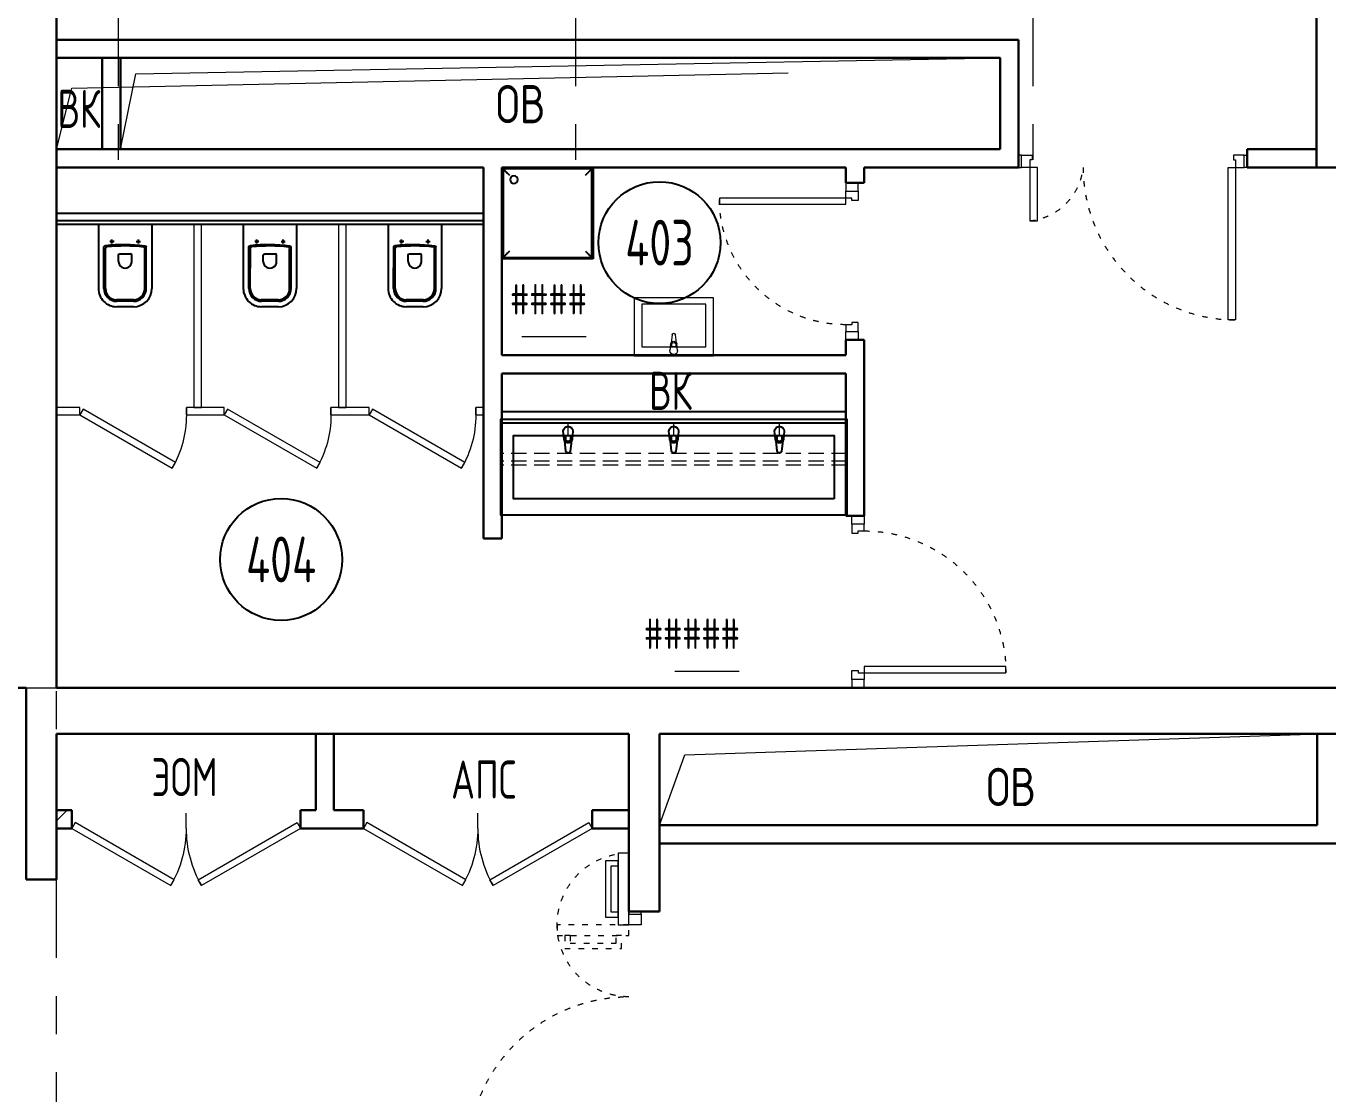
# Model space of a CAD drawing. Header units: millimetres. Extents: x -13407 to 8937287, y -2611 to 109271.
# Drawn here: x 16965 to 25505, y 17296 to 24302 of the extents above; entities that cross this region are included whole.
import ezdxf
from ezdxf import colors
from ezdxf.entities.mleader import LeaderData, LeaderLine
from ezdxf.enums import TextEntityAlignment as Align
from ezdxf.math import Vec2, Vec3

# ---------------------------------------------------------------- set-up
doc = ezdxf.new("R2010")
doc.units = ezdxf.units.MM
for name, pattern in [('ACAD_ISO03W100', [30, 12, -18]), ('ADSK_Штриховая_ш2 п1', [3, 2, -1]), ('CENTER', [2, 1.25, -0.25, 0.25, -0.25])]:
    doc.linetypes.add(name, pattern=pattern)
for name, color, linetype, lineweight in [('_TEXT', 189, 'Continuous', 30), ('АР_Двери', 5, 'Continuous', 18), ('АР_Маркер экспликации', 239, 'Continuous', 13), ('АР_Номер помещения', 1, 'Continuous', 25), ('АР_Оси', 193, 'Continuous', 9), ('АР_Отметки', 250, 'Continuous', 15), ('АР_Перегородки газоблок', 165, 'Continuous', 30), ('АР_Перегородки сантехнические', 216, 'Continuous', 9), ('АР_Перегородки_кирпич_Штрих', 244, 'Continuous', 5), ('АР_Помещения_площадь', 19, 'Continuous', 9), ('АР_Сущ Несущая стена', 202, 'Continuous', 30), ('АР_тонкая линия', 250, 'Continuous', 0), ('АР_Шкафы ЭОМ', 1, 'Continuous', 0), ('Эвакуация', 7, 'Continuous', 9)]:
    doc.layers.add(name, color=color, linetype=linetype, lineweight=lineweight)
doc.layers.add('АР_Отверстия', color=251, linetype='Continuous')
doc.layers.add('ТХ_сантехника', color=253, linetype='Continuous')
doc.styles.add('ICOCPEUR', font='isocpeur.ttf')
doc.styles.add('ISOCPEUR', font='isocpeur.ttf', dxfattribs={"width": 0.7})
doc.styles.get("Standard").update_dxf_attribs({"font": 'arial.ttf'})

# ---------------------------------------------------------------- blocks, each defined once
blk = doc.blocks.new('*U13')
for p, q in [((-700, 0), (-700, 50)), ((0, 0), (0, 50))]:
    blk.add_line(p, q)
blk.add_lwpolyline([(0, 0), (-606.2, -350), (-628.1, -312.1), (-21.9, 37.9)], close=True)
blk.add_arc((0, 0), 700, 180, 210)
blk = doc.blocks.new('Полуторная_на лестницу')
for points in [[(75, 80), (75, 1080), (124.9, 1080), (124.9, 80)], [(1375.1, 430), (1375.1, 80), (1425, 80), (1425, 430)]]:
    blk.add_lwpolyline(points, close=True)
for points in [[(0, 0), (0, 80), (20, 80), (20, 0), (0, 0)], [(20, 80), (20, 0), (90, 0), (90, 30), (75, 30), (75, 80), (20, 80)], [(1480, 80), (1480, 0), (1410, 0), (1410, 30), (1425, 30), (1425, 80), (1480, 80)], [(1500, 0), (1500, 80), (1480, 80), (1480, 0), (1500, 0)]]:
    blk.add_lwpolyline(points)
at = {"linetype": 'ACAD_ISO03W100', "ltscale": 3}
for centre, radius, start, end in [((75, 80), 1000, 0, 90), ((1465.4, 39.6), 392.5, 95.90754, 174.09246)]:
    blk.add_arc(centre, radius, start, end, dxfattribs=at)
blk = doc.blocks.new('*U34')
at = {"layer": 'АР_Номер помещения', "color": 7}
blk.add_circle((-21533.7, 852.7), 400, dxfattribs=at)
at = {"layer": 'АР_Помещения_площадь', "color": 7}
blk.add_line((-18529.6, 118.6), (-18952, 118.6), dxfattribs=at)
at = {"color": 7, "style": 'ISOCPEUR', "width": 0.7, "flags": 1}
blk.add_attdef('КАТЕГОРИЯ', (-499.2, -2092.2), '', height=250, dxfattribs=at)
at = {"layer": 'АР_Номер помещения', "color": 7, "style": 'ISOCPEUR', "width": 0.7}
blk.add_attdef('НОМЕР_ПОМЕЩЕНИЯ', text='', height=300, dxfattribs=at).set_placement((-21533.7, 852.7), align=Align.MIDDLE_CENTER)
at = {"layer": 'АР_Помещения_площадь', "color": 7, "lineweight": 30, "width": 0.7, "flags": 104}
blk.add_attdef('ИМЯ_ПОМЕЩЕНИЯ', text='', height=100, dxfattribs=at).set_placement((157.6, 1217.1), align=Align.MIDDLE_CENTER)
at = {"layer": 'АР_Помещения_площадь', "color": 7, "style": 'ISOCPEUR', "width": 0.7}
blk.add_attdef('ПЛОЩАДЬ_ПОМЕЩЕНИЯ', text='', height=200, dxfattribs=at).set_placement((-18524.8, 365.1), align=Align.MIDDLE_RIGHT)
blk = doc.blocks.new('*U22')
at = {"layer": 'АР_Номер помещения', "color": 7}
blk.add_circle((-21260.4, 2610.5), 400, dxfattribs=at)
at = {"layer": 'АР_Помещения_площадь', "color": 7}
blk.add_line((-21741.9, 1992), (-22164.3, 1992), dxfattribs=at)
at = {"color": 7, "style": 'ISOCPEUR', "width": 0.7, "flags": 1}
blk.add_attdef('КАТЕГОРИЯ', (-499.2, -2092.2), '', height=250, dxfattribs=at)
at = {"layer": 'АР_Номер помещения', "color": 7, "style": 'ISOCPEUR', "width": 0.7}
blk.add_attdef('НОМЕР_ПОМЕЩЕНИЯ', text='', height=300, dxfattribs=at).set_placement((-21260.4, 2610.5), align=Align.MIDDLE_CENTER)
at = {"layer": 'АР_Помещения_площадь', "color": 7, "style": 'ISOCPEUR', "width": 0.7}
blk.add_attdef('ПЛОЩАДЬ_ПОМЕЩЕНИЯ', text='', height=200, dxfattribs=at).set_placement((-21737.1, 2238.5), align=Align.MIDDLE_RIGHT)
at = {"layer": 'АР_Помещения_площадь', "color": 7, "lineweight": 30, "width": 0.7, "flags": 104}
blk.add_attdef('ИМЯ_ПОМЕЩЕНИЯ', text='', height=100, dxfattribs=at).set_placement((157.6, 1217.1), align=Align.MIDDLE_CENTER)
blk = doc.blocks.new('_DotSmall')
at = {"color": 0, "linetype": 'ByBlock', "const_width": 0.5}
blk.add_lwpolyline([(-0.0625, 0, 1), (0.0625, 0, 1)], format="xyb", close=True, dxfattribs=at)
blk = doc.blocks.new('*U5')
for p, q in [((-750, 0), (-750, 100)), ((0, 0), (0, 100))]:
    blk.add_line(p, q)
blk.add_lwpolyline([(0, 0), (-649.5, -375), (-671.4, -337.1), (-21.9, 37.9)], close=True)
blk.add_arc((0, 0), 750, 180, 210)
blk = doc.blocks.new('Из_буфера30949')
for p, q in [((-600, 0), (-600, 600)), ((-600, 600), (0, 600)), ((0, 600), (0, 0)), ((-590, 590), (-590, 10)), ((-10, 590), (-590, 590)), ((-10, 10), (-10, 590)), ((0, 0), (-600, 0)), ((-590, 10), (-10, 10))]:
    blk.add_line(p, q)
for start, end in [(90, 270), (270, 90)]:
    blk.add_arc((-80, 80), 25, start, end)
for points, knots in [([(-550, 550), (-553.5, 553.6), (-558.7, 558.7), (-565.4, 565.3), (-569.3, 569.3), (-572.2, 572.2), (-575.1, 575.1), (-577.7, 577.7), (-580.1, 580.1), (-582.3, 582.3), (-584.7, 584.7), (-587.1, 587.1), (-589.3, 589.3), (-590, 590), (-590, 590)], [0, 0, 0, 0, 0.166667, 0.25, 0.333333, 0.375, 0.416667, 0.5, 0.541667, 0.583333, 0.666667, 0.75, 0.833333, 1, 1, 1, 1]), ([(-50, 550), (-46.4, 553.5), (-41.3, 558.7), (-34.7, 565.4), (-30.7, 569.3), (-27.8, 572.2), (-24.9, 575.1), (-22.3, 577.7), (-19.9, 580.1), (-17.7, 582.3), (-15.3, 584.7), (-12.9, 587.1), (-10.7, 589.3), (-10, 590), (-10, 590)], [0, 0, 0, 0, 0.166667, 0.25, 0.333333, 0.375, 0.416667, 0.5, 0.541667, 0.583333, 0.666667, 0.75, 0.833333, 1, 1, 1, 1]), ([(-550, 50), (-553.6, 46.5), (-558.7, 41.3), (-565.3, 34.6), (-569.3, 30.7), (-572.2, 27.8), (-575.1, 24.9), (-577.7, 22.3), (-580.1, 19.9), (-582.3, 17.7), (-584.7, 15.3), (-587.1, 12.9), (-589.3, 10.7), (-590, 10), (-590, 10)], [0, 0, 0, 0, 0.166667, 0.25, 0.333333, 0.375, 0.416667, 0.5, 0.541667, 0.583333, 0.666667, 0.75, 0.833333, 1, 1, 1, 1]), ([(-10, 10), (-10, 10), (-10.7, 10.7), (-12.9, 12.9), (-15.3, 15.3), (-17.7, 17.7), (-19.9, 19.9), (-22.3, 22.3), (-24.9, 24.9), (-27.8, 27.8), (-30.7, 30.7), (-34.6, 34.7), (-41.3, 41.3), (-46.5, 46.4), (-50, 50)], [-1, -1, -1, -1, -0.833333, -0.75, -0.666667, -0.583333, -0.541667, -0.5, -0.416667, -0.375, -0.333333, -0.25, -0.166667, 0, 0, 0, 0])]:
    blk.add_open_spline(points, degree=3, knots=knots)
blk = doc.blocks.new('унитаз поликлиники')
for p, q in [((0, 175), (0, -175)), ((0, 175), (420, 175)), ((125.6, 86.7), (99.5, 86.7)), ((112.4, 73.1), (112.4, 100.2)), ((420, 138.7), (149.6, 138.7)), ((420, 129), (156.8, 128.7)), ((191.9, -33.7), (191.9, 33.7)), ((242.4, 43.7), (201.9, 43.7)), ((494, 57.1), (494, -57.1)), ((504, 55), (504, -55)), ((540, 55), (540, -55)), ((112.3, -73), (112.3, -100.1)), ((242.4, -43.7), (201.9, -43.7)), ((125.5, -86.5), (99.4, -86.5)), ((420, -139), (147.9, -138.7)), ((420, -129), (155.2, -128.7)), ((0, -175), (420, -175))]:
    blk.add_line(p, q)
for centre, radius, start, end in [((420, 55), 120, 0, 90), ((420.5, 55.2), 83.5, 359.86187, 90.33349), ((420, 55), 74, 0, 90), ((242.4, 0), 43.7, 270, 90), ((420, -55), 120, 270, 0), ((420, -55), 84, 270, 0), ((420, -55), 74, 270, 358.40182)]:
    blk.add_arc(centre, radius, start, end)
at = {"extrusion": (0, 0, -1)}
for centre, major_axis, ratio, start_param, end_param in [((112.4, 86.8), (3.55, 3.55), 1, 5.504025, 11.78721), ((1158.1, 0), (-731, -726.4), 0.993775, 0.659849, 0.910919), ((984.1, 0), (-23.4, -941.4), 0.89728, 1.422258, 1.677847), ((149.5, 127.3), (-5.6, -10.5), 0.821373, 1.269211, 2.570669), ((154.4, 119.8), (-5.61, -7.72), 0.798093, 1.232924, 2.686723), ((201.9, -33.5), (4.12, -9.49), 0.964797, 0.42926, 1.943413), ((147.9, -127.5), (5.4, -10.4), 0.836443, 0.56114, 1.877577), ((155.2, -117.5), (5.3, -10.4), 0.842984, 0.549902, 1.8819)]:
    blk.add_ellipse(centre, major_axis=major_axis, ratio=ratio, start_param=start_param, end_param=end_param, dxfattribs=at)
for centre, major_axis, ratio, start_param, end_param in [((201.9, 33.5), (4.12, 9.49), 0.964797, 0.42926, 1.943413), ((112.3, -86.6), (3.54, -3.55), 1, 5.504025, 11.78721)]:
    blk.add_ellipse(centre, major_axis=major_axis, ratio=ratio, start_param=start_param, end_param=end_param)
blk = doc.blocks.new('Из_буфера27431')
at = {"linetype": 'Continuous', "lineweight": 5}
for p, q in [((-138.5, 11.1), (-85.6, 17.7)), ((-138.5, 11.1), (-85.6, 17.7)), ((-76.1, 21), (-34.1, 25)), ((-76.1, 21), (-34.1, 25)), ((-59, 13.6), (-73.9, 13.6)), ((-59, 13.6), (-73.9, 13.6)), ((-59, -13.6), (-59, 13.6)), ((-59, -13.6), (-59, 13.6)), ((-85.6, -17.7), (-138.5, -11.1)), ((-85.6, -17.7), (-138.5, -11.1)), ((-34.1, -25), (-76.1, -21)), ((-34.1, -25), (-76.1, -21)), ((-73.9, -13.6), (-59, -13.6)), ((-73.9, -13.6), (-59, -13.6))]:
    blk.add_line(p, q, dxfattribs=at)
for points in [[(0, -260), (-380, -260), (-380, 260), (0, 260)], [(-59, -210), (-339.1, -210), (-339.1, 210), (-59, 210)], [(-59, -210), (-339.1, -210), (-339.1, 210), (-59, 210)]]:
    blk.add_lwpolyline(points, close=True, dxfattribs=at)
for centre, radius, start, end in [((-137.1, 0), 11.2, 97.13892, 262.86108), ((-137.1, 0), 11.2, 97.13892, 262.86108), ((-74.2, 0), 21.1, 122.77103, 237.22897), ((-74.2, 0), 21.1, 122.77103, 237.22897), ((-73.9, 0), 13.6, 90, 270), ((-73.9, 0), 13.6, 90, 270), ((-74.2, 0), 21.1, 95.16961, 122.77103), ((-74.2, 0), 21.1, 95.16961, 122.77103), ((-34.1, 0), 25, 270, 90), ((-34.1, 0), 25, 270, 90), ((-74.2, 0), 21.1, 237.22897, 264.83039), ((-74.2, 0), 21.1, 237.22897, 264.83039)]:
    blk.add_arc(centre, radius, start, end, dxfattribs=at)
blk = doc.blocks.new('*U75')
for points in [[(-55, -80), (-55, 0), (-115, 0), (-115, -40), (-100, -40), (-100, -80), (-55, -80)], [(0, 0), (0, -80), (-55, -80), (-55, 0), (0, 0)], [(-1130, 0), (-1130, -80), (-1075, -80), (-1075, 0), (-1130, 0)], [(-1075, -80), (-1075, 0), (-1015, 0), (-1015, -40), (-1030, -40), (-1030, -80), (-1075, -80)]]:
    blk.add_lwpolyline(points)
blk.add_lwpolyline([(-100, -80), (-100, -1010), (-140, -1010), (-140, -80)], close=True)
at = {"linetype": 'ACAD_ISO03W100', "ltscale": 3}
blk.add_arc((-100, -80), 930, 180, 270, dxfattribs=at)
blk = doc.blocks.new('*U76')
blk.add_lwpolyline([(100, 80), (100, 910), (140, 910), (140, 80)], close=True)
for points in [[(0, 0), (0, 80), (55, 80), (55, 0), (0, 0)], [(55, 80), (55, 0), (115, 0), (115, 40), (100, 40), (100, 80), (55, 80)], [(975, 80), (975, 0), (915, 0), (915, 40), (930, 40), (930, 80), (975, 80)], [(1030, 0), (1030, 80), (975, 80), (975, 0), (1030, 0)]]:
    blk.add_lwpolyline(points)
at = {"linetype": 'ACAD_ISO03W100', "ltscale": 3}
blk.add_arc((100, 80), 830, 0, 90, dxfattribs=at)
blk = doc.blocks.new('Из_буфера31843')
for p, q in [((365.8, 166.1), (359.2, 113.1)), ((394.6, 113.1), (388, 166.1)), ((915.8, 166.1), (909.2, 113.1)), ((944.6, 113.1), (938, 166.1)), ((1465.7, 166.1), (1459.1, 113.1)), ((1494.5, 113.1), (1487.9, 166.1)), ((355.9, 103.6), (351.9, 61.7)), ((363.3, 86.6), (363.3, 101.5)), ((390.5, 86.6), (363.3, 86.6)), ((390.5, 101.5), (390.5, 86.6)), ((401.9, 61.7), (397.9, 103.6)), ((905.9, 103.6), (901.9, 61.7)), ((913.3, 86.6), (913.3, 101.5)), ((940.5, 86.6), (913.3, 86.6)), ((940.5, 101.5), (940.5, 86.6)), ((951.9, 61.7), (947.9, 103.6)), ((1455.8, 103.6), (1451.8, 61.7)), ((1463.2, 86.6), (1463.2, 101.5)), ((1490.4, 86.6), (1463.2, 86.6)), ((1490.4, 101.5), (1490.4, 86.6)), ((1501.8, 61.7), (1497.8, 103.6))]:
    blk.add_line(p, q)
at = {"lineweight": 13, "ltscale": 500}
for p, q in [((376.9, 85), (376.9, 22.5)), ((926.9, 85), (926.9, 22.5)), ((1476.9, 85), (1476.9, 22.5))]:
    blk.add_line(p, q, dxfattribs=at)
for points in [[(1826.9, 500), (26.9, 500), (26.9, 0), (1826.9, 0)], [(1761.9, 415), (91.9, 415), (91.9, 85), (1761.9, 85)]]:
    blk.add_lwpolyline(points, close=True)
for centre, major_axis, start_param, end_param in [((376.9, 164.7), (-7.91, 7.91), 4.051589, 6.943986), ((926.9, 164.7), (-7.91, 7.91), 4.051589, 6.943986), ((1476.8, 164.7), (-7.91, 7.91), 4.051589, 6.943986), ((376.9, 101.7), (-14.9, -14.9), -1.35736, -0.875625), ((376.9, 101.7), (-14.9, 14.9), 4.498953, 6.496621), ((376.9, 101.5), (-9.62, 9.62), 3.926991, 7.068583), ((376.9, 101.7), (-14.9, 14.9), 4.017217, 4.498953), ((926.9, 101.7), (-14.9, -14.9), -1.35736, -0.875625), ((926.9, 101.7), (-14.9, 14.9), 4.498953, 6.496621), ((926.9, 101.5), (-9.62, 9.62), 3.926991, 7.068583), ((926.9, 101.7), (-14.9, 14.9), 4.017217, 4.498953), ((1476.8, 101.7), (-14.9, -14.9), -1.35736, -0.875625), ((1476.8, 101.7), (-14.9, 14.9), 4.498953, 6.496621), ((1476.8, 101.5), (-9.62, 9.62), 3.926991, 7.068583), ((1476.8, 101.7), (-14.9, 14.9), 4.017217, 4.498953), ((376.9, 61.7), (-17.7, -17.7), -0.785398, 2.356194), ((926.9, 61.7), (-17.7, -17.7), -0.785398, 2.356194), ((1476.8, 61.7), (-17.7, -17.7), -0.785398, 2.356194)]:
    blk.add_ellipse(centre, major_axis=major_axis, ratio=1, start_param=start_param, end_param=end_param)
blk = doc.blocks.new('дв.1700')
at = {"layer": 'АР_Двери'}
for points in [[(-87, 0), (-87, -80), (-70, -80), (-70, 0), (-87, 0)], [(-70, -80), (-70, 0), (0, 0), (0, -30), (0, -30), (0, -80), (-70, -80)], [(1596, -80), (1596, 0), (1526, 0), (1526, -30), (1526, -30), (1526, -80), (1596, -80)], [(1613, 0), (1613, -80), (1596, -80), (1596, 0), (1613, 0)]]:
    blk.add_lwpolyline(points, dxfattribs=at)
for points in [[(0, -80), (-692, -876), (-639.2, -921.8), (52.7, -125.8)], [(1997.3, -149.9), (1526, -149.9), (1526, -80), (1997.3, -80)], [(19.9, -163.6), (-606.3, -883.9), (-542.2, -939.6), (84, -219.2)], [(1946.9, -234.7), (1576, -234.7), (1576, -149.9), (1946.9, -149.9)], [(1911.9, -199.7), (1611, -199.7), (1611, -149.9), (1911.9, -149.9)], [(-3, -190), (-583.3, -857.5), (-545.7, -890.2), (34.6, -222.7)]]:
    blk.add_lwpolyline(points, close=True, dxfattribs=at)
at = {"layer": 'АР_Двери', "linetype": 'ACAD_ISO03W100', "ltscale": 3}
for points in [[(0, -80), (0, -1134.7), (69.9, -1134.7), (69.9, -80)], [(1456.1, -551.3), (1456.1, -80), (1526, -80), (1526, -551.3)]]:
    blk.add_lwpolyline(points, close=True, dxfattribs=at)
for points in [[(69.9, -1049.5), (69.9, -1084.5), (154.7, -1084.5), (154.7, -130), (69.9, -130), (69.9, -165)], [(69.9, -1049.5), (119.7, -1049.5), (119.7, -165), (69.9, -165)], [(1456.1, -465.9), (1456.1, -500.9), (1371.3, -500.9), (1371.3, -130), (1456.1, -130), (1456.1, -165)], [(1456.1, -465.9), (1406.3, -465.9), (1406.3, -165), (1456.1, -165)]]:
    blk.add_lwpolyline(points, dxfattribs=at)
for centre, radius, start, end in [((0, -80), 1054.7, 228.99999, 0), ((1526, -80), 471.3, 180, 351.4758)]:
    blk.add_arc(centre, radius, start, end, dxfattribs=at)
blk = doc.blocks.new('A$C3079c8b3')
at = {"layer": 'АР_Перегородки газоблок', "color": 0, "lineweight": 25, "ltscale": 100}
for points in [[(0, -298.8), (2800.3, -298.8)], [(0, -348.8), (2800.3, -348.8)], [(2800.3, -373.8), (0, -373.8)]]:
    blk.add_lwpolyline(points, dxfattribs=at)
blk = doc.blocks.new('A$Cf7807619')
at = {"layer": 'АР_Перегородки газоблок', "color": 0, "lineweight": 25, "ltscale": 100}
for points in [[(0, -250.4), (2257.1, -250.1)], [(0, -300.4), (2257.1, -300.1)], [(2257.1, -325.1), (0, -325.4)]]:
    blk.add_lwpolyline(points, dxfattribs=at)

msp = doc.modelspace()

# ---------------------------------------------------------------- hatches: boundary and pattern name
at = {"layer": 'АР_Перегородки_кирпич_Штрих', "ltscale": 100}
h = msp.add_hatch(dxfattribs=at)
h.set_pattern_fill('ANSI32', color=256, scale=500)
h.set_pattern_definition([(45, (-949218.93, 92240.3), (-132.58252, 132.58252), []), (45, (-949130.54, 92240.3), (-132.58252, 132.58252), [])])
h.paths.add_polyline_path([(17265, 19158.8), (17165, 19158.8), (17165, 19038.8), (17265, 19038.8)])

# ---------------------------------------------------------------- linework, layer by layer
at = {"layer": 'АР_Оси', "linetype": 'CENTER', "ltscale": 1000}
for p, q in [((17569.9, 79157.5), (17569.9, 23425.1)), ((20569.9, 79157.5), (20569.9, 23425.1)), ((23569.9, 79157.5), (23569.9, 23425.1)), ((17165, -1811.3), (17165, 32496.2)), ((-12563.8, 19960), (71033.4, 19960))]:
    msp.add_line(p, q, dxfattribs=at)
at = {"layer": 'АР_Перегородки газоблок', "ltscale": 100}
for p, q in [((23474.5, 24212.8), (23474.5, 23494.6)), ((17464.9, 23494.6), (17464.9, 24092.8)), ((17584.9, 23494.6), (17584.9, 24092.8)), ((23354.5, 23494.6), (23354.5, 24092.8)), ((25435, 19660), (25435, 19058.8)), ((25435, 19058.8), (21120, 19058.8)), ((25925, 18938.8), (21120, 18938.8))]:
    msp.add_line(p, q, dxfattribs=at)
for points in [[(17165, 24212.8), (23474.5, 24212.8)], [(23214.8, 24092.8), (17165, 24092.8)], [(23354.5, 24092.8), (23054.5, 24092.8)], [(17165, 23494.6), (23186.9, 23494.6)], [(23054.5, 23494.6), (23354.5, 23494.6)], [(23474.5, 23494.6), (23474.5, 23374.6)], [(24974.5, 23374.6), (24974.5, 23494.6)], [(24974.5, 23494.6), (25430, 23494.6)], [(17165, 23374.6), (19965.3, 23374.6)], [(19965.3, 20940.7), (19965.3, 23374.6)], [(20085.3, 23374.7), (22342.4, 23374.7)], [(20085.3, 23374.6), (20085.3, 22143)], [(22342.7, 23273), (22342.4, 23374.6)], [(22462.4, 23374.6), (23474.5, 23374.6)], [(22462.4, 23374.6), (22462.7, 23273.3)], [(24974.5, 23374.6), (25430, 23374.6)], [(22462.7, 23273.3), (22342.7, 23273)], [(22342.4, 22143), (22342.3, 22243), (22462.7, 22243)], [(22462.7, 22243), (22462.7, 21090)], [(20085.3, 22143), (22342.4, 22143)], [(20085.3, 22023), (20085.3, 20940.7)], [(20085.3, 22023), (22342.3, 22023)], [(22342.7, 21090), (22342.4, 22023)], [(22462.7, 21090), (22342.7, 21090)], [(20085.3, 20940.7), (19965.3, 20940.7)], [(18865, 19660), (18865, 19158.8)], [(18985, 19660), (18985, 19158.8)], [(17165, 19158.8), (17265, 19158.8)], [(17265, 19158.8), (17265, 19038.8)], [(18765, 19158.8), (18865, 19158.8)], [(19178.2, 19158.8), (19178.2, 19038.8), (18765, 19038.8)], [(18765, 19158.8), (18765, 19038.8)], [(18985, 19158.8), (19178.2, 19158.8)], [(20678.2, 19158.8), (20920, 19158.8)], [(20920, 19038.8), (20678.2, 19038.8), (20678.2, 19158.8)], [(17265, 19038.8), (17165, 19038.8)]]:
    msp.add_lwpolyline(points, dxfattribs=at)
at = {"layer": 'АР_Перегородки сантехнические', "lineweight": 0}
for points in [[(18115, 23000.8), (18065, 23000.8), (18065, 21800.8), (18115, 21800.8)], [(19065.3, 23000.8), (19015.3, 23000.8), (19015.3, 21800.8), (19065.3, 21800.8)], [(17316.8, 21750.8), (17316.8, 21800.8), (17165, 21800.8), (17165, 21750.8)], [(18265.3, 21750.8), (18265.3, 21800.8), (18016.8, 21800.8), (18016.8, 21750.8)], [(19215.3, 21750.8), (19215.3, 21800.8), (18965.3, 21800.8), (18965.3, 21750.8)], [(19965.3, 21750.8), (19965.3, 21800.8), (19915.3, 21800.8), (19915.3, 21750.8)]]:
    msp.add_lwpolyline(points, close=True, dxfattribs=at)
at = {"layer": 'АР_Сущ Несущая стена', "ltscale": 100}
for p, q in [((17165, 31145), (17165, 19960)), ((25430, 31145), (25430, 23374.6)), ((25430, 23374.6), (25730, 23374.6)), ((16865, 19960), (16965, 19960)), ((16965, 19960), (16965, 18702.5)), ((17165, 19960), (28120, 19960)), ((17165, 19660), (17165, 18702.5)), ((17165, 19660), (20920, 19660)), ((20920, 19660), (20920, 18492.5)), ((21120, 19660), (28120, 19660)), ((21120, 19660), (21120, 18492.5)), ((16965, 18702.5), (17165, 18702.5)), ((20920, 18492.5), (21120, 18492.5))]:
    msp.add_line(p, q, dxfattribs=at)
at = {"layer": 'АР_тонкая линия', "color": 18, "ltscale": 100, "true_color": 0x000000}
for points in [[(17584.9, 23494.6), (17684.9, 23987.8), (23356.4, 24092.8)], [(21120, 19058.8), (21286.9, 19522.3), (25455, 19660)]]:
    msp.add_lwpolyline(points, dxfattribs=at)
at = {"layer": 'АР_тонкая линия', "linetype": 'ADSK_Штриховая_ш2 п1', "ltscale": 50}
for points in [[(22348.2, 21497.3), (20085.3, 21497.4)], [(22348.2, 21447.3), (20085.3, 21447.4)], [(22348.2, 21422.3), (20085.3, 21422.4)]]:
    msp.add_lwpolyline(points, dxfattribs=at)
at = {"layer": 'Эвакуация', "lineweight": 18}
for p, q in [((17265, 23894.7), (21965, 23994.7)), ((17165, 23494.7), (17265, 23894.7))]:
    msp.add_line(p, q, dxfattribs=at)

# ---------------------------------------------------------------- block references
at = {"layer": '_TEXT', "ltscale": 500}
for name, p in [('A$C3079c8b3', (17165, 23374.6)), ('A$Cf7807619', (20085.3, 22023))]:
    msp.add_blockref(name, p, dxfattribs=at)
at = {"layer": 'АР_Двери', "rotation": 180}
msp.add_blockref('Полуторная_на лестницу', (24974.5, 23454.6), dxfattribs=at)
at = {"layer": 'АР_Двери', "xscale": -1}
for name, p, rotation in [('*U76', (22422.7, 23273), 90), ('*U75', (22382.7, 19960), 90), ('дв.1700', (21000, 16879.5), 270)]:
    msp.add_blockref(name, p, dxfattribs=dict(at, rotation=rotation))
at = {"layer": 'АР_Двери', "lineweight": 30, "xscale": -1}
for p in [(17316.8, 21750.8), (18265.3, 21750.8), (19215.3, 21750.8)]:
    msp.add_blockref('*U13', p, dxfattribs=at)
at = {"layer": 'АР_Двери', "xscale": -1}
for p in [(17265, 19038.8), (19178.2, 19038.8)]:
    msp.add_blockref('*U5', p, dxfattribs=at)
at = {"layer": 'АР_Двери'}
for p in [(18765, 19038.8), (20678.2, 19038.8)]:
    msp.add_blockref('*U5', p, dxfattribs=at)
at = {"layer": 'АР_Маркер экспликации', "color": 7}
ref = msp.add_blockref('*U22', (42380.4, 20270.7), dxfattribs=at)
ref.add_attrib('НОМЕР_ПОМЕЩЕНИЯ', '403', dxfattribs={"layer": 'АР_Номер помещения', "color": 7, "height": 300, "style": 'ISOCPEUR', "width": 0.7}).set_placement((21120, 22881.2), align=Align.MIDDLE_CENTER)
ref.add_attrib('ПЛОЩАДЬ_ПОМЕЩЕНИЯ', '####', dxfattribs={"layer": 'АР_Помещения_площадь', "color": 7, "height": 200, "style": 'ISOCPEUR', "width": 0.7}).set_placement((20643.3, 22509.2), align=Align.MIDDLE_RIGHT)
ref = msp.add_blockref('*U34', (40171.8, 19950.3), dxfattribs=at)
ref.add_attrib('НОМЕР_ПОМЕЩЕНИЯ', '404', dxfattribs={"layer": 'АР_Номер помещения', "color": 7, "height": 300, "style": 'ISOCPEUR', "width": 0.7}).set_placement((18638.1, 20803), align=Align.MIDDLE_CENTER)
ref.add_attrib('ПЛОЩАДЬ_ПОМЕЩЕНИЯ', '#####', dxfattribs={"layer": 'АР_Помещения_площадь', "color": 7, "height": 200, "style": 'ISOCPEUR', "width": 0.7}).set_placement((21647.1, 20315.3), align=Align.MIDDLE_RIGHT)
at = {"layer": 'ТХ_сантехника', "ltscale": 75, "rotation": 180}
msp.add_blockref('Из_буфера30949', (20085.3, 23374.6), dxfattribs=at)
at = {"layer": 'ТХ_сантехника', "rotation": 270}
for p in [(17615, 23000.8), (18565, 23000.8), (19515.3, 23000.8)]:
    msp.add_blockref('унитаз поликлиники', p, dxfattribs=at)
at = {"layer": 'ТХ_сантехника', "ltscale": 100, "xscale": -1, "rotation": 90}
msp.add_blockref('Из_буфера27431', (21213.8, 22138.7), dxfattribs=at)
at = {"layer": 'ТХ_сантехника', "xscale": -1.260271784328809, "yscale": 1.260271784328809, "zscale": 1.260271784328809, "rotation": 180}
msp.add_blockref('Из_буфера31843', (20045.8, 21722.7), dxfattribs=at)

# ---------------------------------------------------------------- texts
at = {"layer": 'АР_Отверстия', "ltscale": 100, "char_height": 250, "attachment_point": 5, "line_spacing_factor": 0.7, "style": 'ICOCPEUR'}
for s, insert in [('\\A1;{\\W0.8;ОВ}', (20207.9, 23790)), ('\\A1;{\\W0.7;ВК}', (17312.1, 23759.1)), ('\\A1;{\\W0.7;ВК}', (21192, 21908.8)), ('\\A1;{\\W0.8;ОВ}', (23425.8, 19310.5))]:
    msp.add_mtext(s, dxfattribs=dict(at, insert=insert))
at = {"layer": 'АР_Шкафы ЭОМ', "ltscale": 100, "char_height": 250, "attachment_point": 5, "style": 'ICOCPEUR'}
for s, insert in [('\\A1;{\\W0.7;ЭОМ}', (18005.4, 19375.3)), ('\\A1;{\\W0.7;АПС}', (19967.8, 19358.6))]:
    msp.add_mtext(s, dxfattribs=dict(at, insert=insert))

# ---------------------------------------------------------------- leaders
at = {"layer": 'АР_Отметки'}
ml = msp.add_multileader_mtext('Standard', dxfattribs=at)
ml.set_content('Л.4', color=256, style='ISOCPEUR')
ml.set_leader_properties(color=256, linetype='Continuous', lineweight=-1)
ml.set_arrow_properties(name='DOTSMALL')
ml.build(insert=Vec2(0, 0))
ml.multileader.update_dxf_attribs({"has_text_frame": 1, "text_left_attachment_type": 4, "text_right_attachment_type": 4, "dogleg_length": 100, "arrow_head_size": 180})
ctx = ml.context
ctx.base_point, ctx.char_height, ctx.arrow_head_size, ctx.landing_gap_size, ctx.plane_origin = Vec3(24839.8, 74395.9), 250, 180, 50, Vec3(52223.5, 62772.8)
ctx.left_attachment, ctx.right_attachment = 4, 4
notes = []
notes.append((ctx, [(0, (0, 0, 0), (0, 0), (1, 0), 1, [])]))
ctx.mtext.insert, ctx.mtext.width, ctx.mtext.line_spacing_style, ctx.mtext.flow_direction = Vec3(24889.8, 74729.2), 852.697, 2, 5
ml = msp.add_multileader_mtext('Standard', dxfattribs=at)
ml.set_content('+11,550', color=256, style='ISOCPEUR')
ml.set_leader_properties(color=256, linetype='Continuous', lineweight=-1)
ml.set_arrow_properties(name='DOTSMALL')
ml.build(insert=Vec2(0, 0))
ml.multileader.update_dxf_attribs({"has_text_frame": 1, "text_left_attachment_type": 4, "text_right_attachment_type": 4, "dogleg_length": 100, "arrow_head_size": 180})
ctx = ml.context
ctx.base_point, ctx.char_height, ctx.arrow_head_size, ctx.landing_gap_size, ctx.plane_origin = Vec3(24235.3, 73745.5), 250, 180, 50, Vec3(22074.1, 73154.3)
ctx.left_attachment, ctx.right_attachment = 4, 4
notes.append((ctx, [(0, (0, 0, 0), (0, 0), (1, 0), 1, [])]))
ctx.mtext.insert, ctx.mtext.width, ctx.mtext.line_spacing_style, ctx.mtext.flow_direction = Vec3(24285.3, 74078.8), 852.697, 2, 5
ml = msp.add_multileader_mtext('Standard', dxfattribs=at)
ml.set_content('+11,550', color=256, style='ISOCPEUR')
ml.set_leader_properties(color=256, linetype='Continuous', lineweight=-1)
ml.set_arrow_properties(name='DOTSMALL')
ml.build(insert=Vec2(0, 0))
ml.multileader.update_dxf_attribs({"has_text_frame": 1, "text_left_attachment_type": 4, "text_right_attachment_type": 4, "dogleg_length": 100, "arrow_head_size": 180})
ctx = ml.context
ctx.base_point, ctx.char_height, ctx.arrow_head_size, ctx.landing_gap_size, ctx.plane_origin = Vec3(24235.3, 73745.5), 250, 180, 50, Vec3(22074.1, 73154.3)
ctx.left_attachment, ctx.right_attachment = 4, 4
notes.append((ctx, [(0, (0, 0, 0), (0, 0), (1, 0), 1, [])]))
ctx.mtext.insert, ctx.mtext.width, ctx.mtext.line_spacing_style, ctx.mtext.flow_direction = Vec3(24285.3, 74078.8), 852.697, 2, 5
ml = msp.add_multileader_mtext('Standard', dxfattribs=at)
ml.set_content('+13,200', color=256, style='ISOCPEUR')
ml.set_leader_properties(color=256, linetype='Continuous', lineweight=-1)
ml.set_arrow_properties(name='DOTSMALL')
ml.build(insert=Vec2(0, 0))
ml.multileader.update_dxf_attribs({"has_text_frame": 1, "text_left_attachment_type": 4, "text_right_attachment_type": 4, "dogleg_length": 100, "arrow_head_size": 180})
ctx = ml.context
ctx.base_point, ctx.char_height, ctx.arrow_head_size, ctx.landing_gap_size, ctx.plane_origin = Vec3(29391.1, 73679.1), 250, 180, 50, Vec3(27074.1, 73899.3)
ctx.left_attachment, ctx.right_attachment = 4, 4
notes.append((ctx, [(0, (0, 0, 0), (0, 0), (1, 0), 1, [])]))
ctx.mtext.insert, ctx.mtext.width, ctx.mtext.line_spacing_style, ctx.mtext.flow_direction = Vec3(29441.1, 74012.4), 852.697, 2, 5
ml = msp.add_multileader_mtext('Standard', dxfattribs=at)
ml.set_content('+13,340', color=256, style='ISOCPEUR')
ml.set_leader_properties(color=256, linetype='Continuous', lineweight=-1)
ml.set_arrow_properties(name='DOTSMALL')
ml.build(insert=Vec2(0, 0))
ml.multileader.update_dxf_attribs({"has_text_frame": 1, "text_left_attachment_type": 4, "text_right_attachment_type": 4, "dogleg_length": 100, "arrow_head_size": 180})
ctx = ml.context
ctx.base_point, ctx.char_height, ctx.arrow_head_size, ctx.landing_gap_size, ctx.plane_origin = Vec3(29275.3, 72087.3), 250, 180, 50, Vec3(27756.5, 72382.1)
ctx.left_attachment, ctx.right_attachment = 4, 4
notes.append((ctx, [(0, (0, 0, 0), (0, 0), (1, 0), 1, [])]))
ctx.mtext.insert, ctx.mtext.width, ctx.mtext.line_spacing_style, ctx.mtext.flow_direction = Vec3(29325.3, 72420.6), 852.697, 2, 5
ml = msp.add_multileader_mtext('Standard', dxfattribs=at)
ml.set_content('+13,340', color=256, style='ISOCPEUR')
ml.set_leader_properties(color=256, linetype='Continuous', lineweight=-1)
ml.set_arrow_properties(name='DOTSMALL')
ml.build(insert=Vec2(0, 0))
ml.multileader.update_dxf_attribs({"has_text_frame": 1, "text_left_attachment_type": 4, "text_right_attachment_type": 4, "dogleg_length": 100, "arrow_head_size": 180})
ctx = ml.context
ctx.base_point, ctx.char_height, ctx.arrow_head_size, ctx.landing_gap_size, ctx.plane_origin = Vec3(18635, 42258.3), 250, 180, 50, Vec3(18553.6, 40547.6)
ctx.left_attachment, ctx.right_attachment = 4, 4
notes.append((ctx, [(0, (0, 0, 0), (0, 0), (1, 0), 1, [])]))
ctx.mtext.insert, ctx.mtext.width, ctx.mtext.defined_height, ctx.mtext.line_spacing_style, ctx.mtext.flow_direction = Vec3(18685, 42591.6), 696.035, 776.5, 2, 5
ml = msp.add_multileader_mtext('Standard', dxfattribs=at)
ml.set_content('+9,800', color=256, style='ISOCPEUR')
ml.set_leader_properties(color=256, linetype='Continuous', lineweight=-1)
ml.set_arrow_properties(name='DOTSMALL')
ml.build(insert=Vec2(0, 0))
ml.multileader.update_dxf_attribs({"has_text_frame": 1, "text_left_attachment_type": 4, "text_right_attachment_type": 4, "dogleg_length": 100, "arrow_head_size": 180})
ctx = ml.context
ctx.base_point, ctx.char_height, ctx.arrow_head_size, ctx.landing_gap_size, ctx.plane_origin = Vec3(54552.7, 26703.1), 250, 180, 50, Vec3(54303.4, 26042.3)
ctx.left_attachment, ctx.right_attachment = 4, 4
notes.append((ctx, [(0, (0, 0, 0), (0, 0), (1, 0), 1, [])]))
ctx.mtext.insert, ctx.mtext.width, ctx.mtext.line_spacing_style, ctx.mtext.flow_direction = Vec3(54602.7, 27036.4), 852.697, 2, 5
ml = msp.add_multileader_mtext('Standard', dxfattribs=at)
ml.set_content('+9,800', color=256, style='ISOCPEUR')
ml.set_leader_properties(color=256, linetype='Continuous', lineweight=-1)
ml.set_arrow_properties(name='DOTSMALL')
ml.build(insert=Vec2(0, 0))
ml.multileader.update_dxf_attribs({"has_text_frame": 1, "text_left_attachment_type": 4, "text_right_attachment_type": 4, "dogleg_length": 100, "arrow_head_size": 180})
ctx = ml.context
ctx.base_point, ctx.char_height, ctx.arrow_head_size, ctx.landing_gap_size, ctx.plane_origin = Vec3(54552.7, 26703.1), 250, 180, 50, Vec3(54303.4, 26042.3)
ctx.left_attachment, ctx.right_attachment = 4, 4
notes.append((ctx, [(0, (0, 0, 0), (0, 0), (1, 0), 1, [])]))
ctx.mtext.insert, ctx.mtext.width, ctx.mtext.line_spacing_style, ctx.mtext.flow_direction = Vec3(54602.7, 27036.4), 852.697, 2, 5
ml = msp.add_multileader_mtext('Standard', dxfattribs=at)
ml.set_content('Л.1', color=256, style='ISOCPEUR')
ml.set_leader_properties(color=256, linetype='Continuous', lineweight=-1)
ml.set_arrow_properties(name='DOTSMALL')
ml.build(insert=Vec2(0, 0))
ml.multileader.update_dxf_attribs({"has_text_frame": 1, "text_left_attachment_type": 4, "text_right_attachment_type": 4, "dogleg_length": 100, "arrow_head_size": 180})
ctx = ml.context
ctx.base_point, ctx.char_height, ctx.arrow_head_size, ctx.landing_gap_size, ctx.plane_origin = Vec3(51786.8, 25922.7, 0), 250, 180, 50, Vec3(77176.9, 13681.2, 0)
ctx.left_attachment, ctx.right_attachment = 4, 4
notes.append((ctx, [(0, (0, 0, 0), (0, 0), (1, 0), 1, [])]))
ctx.mtext.insert, ctx.mtext.width, ctx.mtext.line_spacing_style, ctx.mtext.flow_direction = Vec3(51836.8, 26256, 0), 852.697, 2, 5
ml = msp.add_multileader_mtext('Standard', dxfattribs=at)
ml.set_content('+11,750', color=256, style='ISOCPEUR')
ml.set_leader_properties(color=256, linetype='Continuous', lineweight=-1)
ml.set_arrow_properties(name='DOTSMALL')
ml.build(insert=Vec2(0, 0))
ml.multileader.update_dxf_attribs({"has_text_frame": 1, "text_left_attachment_type": 4, "text_right_attachment_type": 4, "dogleg_length": 100, "arrow_head_size": 180})
ctx = ml.context
ctx.base_point, ctx.char_height, ctx.arrow_head_size, ctx.landing_gap_size, ctx.plane_origin = Vec3(52695.3, 21086.1), 250, 180, 50, Vec3(53174.4, 18467)
ctx.left_attachment, ctx.right_attachment = 4, 4
notes.append((ctx, [(0, (0, 0, 0), (0, 0), (1, 0), 1, [])]))
ctx.mtext.insert, ctx.mtext.width, ctx.mtext.line_spacing_style, ctx.mtext.flow_direction = Vec3(52745.3, 21419.5), 852.697, 2, 5
for ctx, leaders in notes:
    for number, flags, end, landing, length, lines in leaders:
        leader = LeaderData()
        leader.index, (leader.has_last_leader_line, leader.has_dogleg_vector, leader.attachment_direction) = number, flags
        leader.last_leader_point, leader.dogleg_vector, leader.dogleg_length = Vec3(end), Vec3(landing), length
        for number, points, colour, breaks in lines:
            line = LeaderLine()
            line.index, line.vertices, line.color, line.breaks = number, Vec3.list(points), colors.encode_raw_color(colour), breaks
            leader.lines.append(line)
        ctx.leaders.append(leader)

doc.saveas('drawing.dxf')
